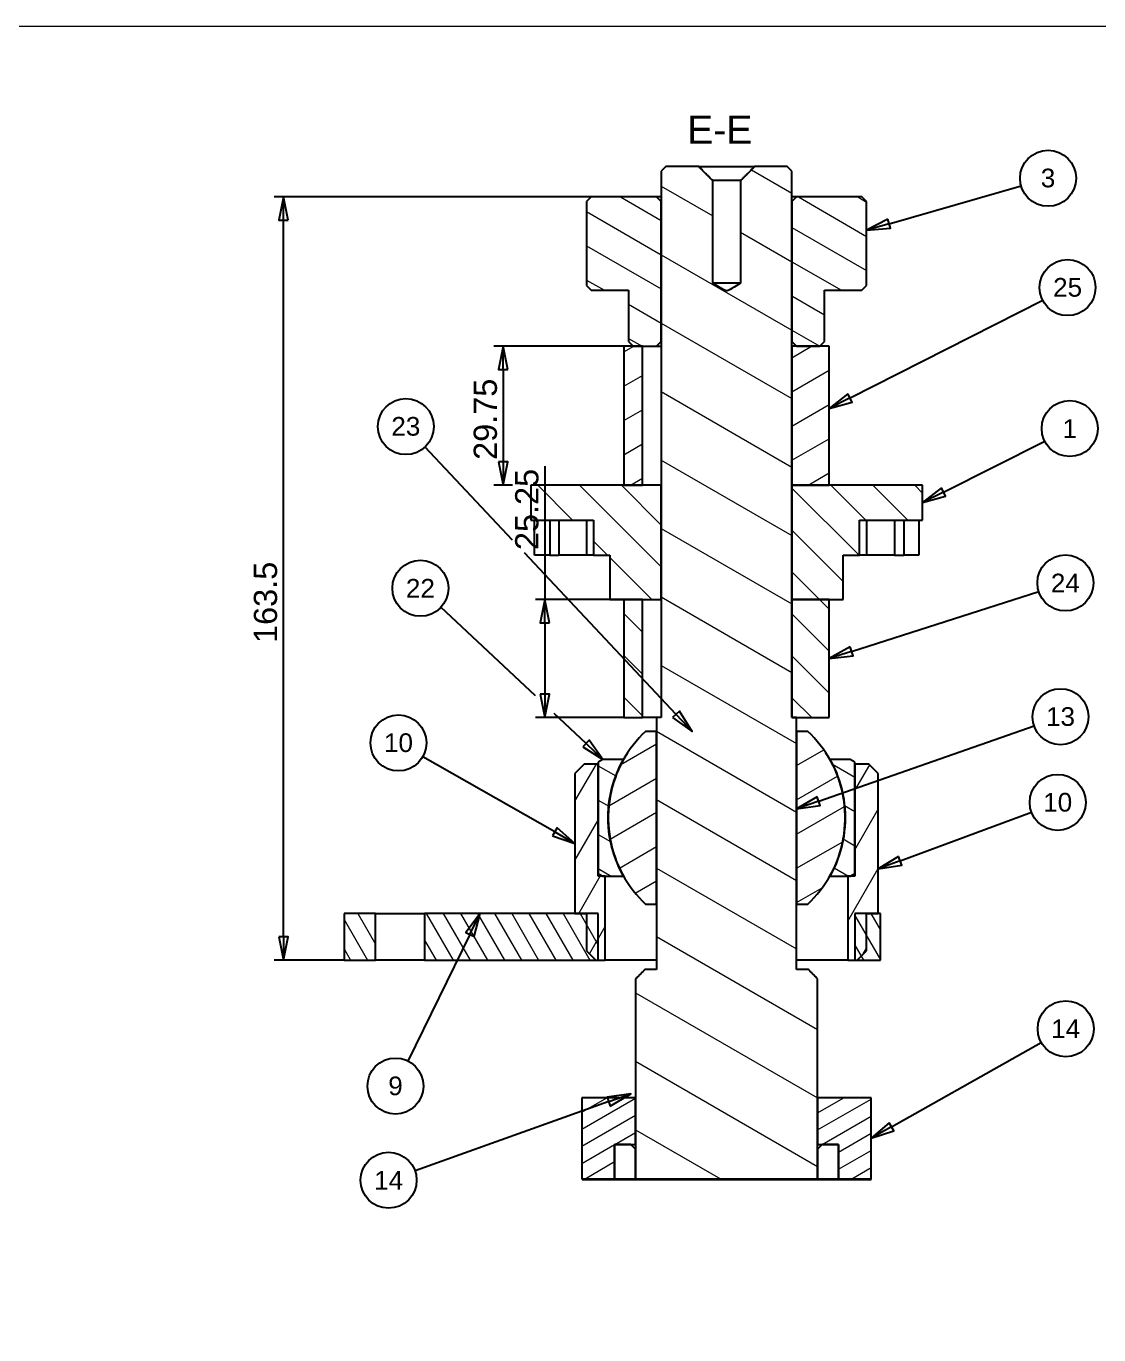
# Model space of a CAD drawing. Header units: millimetres. Extents: x 10 to 410, y 10 to 287.
# Drawn here: x 124.9 to 239.9, y 146.8 to 287 of the extents above; entities that cross this region are included whole.
import ezdxf

# ---------------------------------------------------------------- set-up
doc = ezdxf.new("R2010")
doc.units = ezdxf.units.MM
for name, color, linetype, lineweight in [('2dTransBorder', 7, 'Continuous', 25), ('Callouts', 7, 'Continuous', 25), ('Hatch', 7, 'Continuous', 25), ('Tangent Edges', 7, 'Continuous', 50), ('Visible Edges', 7, 'Continuous', 50)]:
    doc.layers.add(name, color=color, linetype=linetype, lineweight=lineweight)
doc.styles.add('Text Style28', font='')
doc.styles.add('Text Style30', font='')
doc.styles.add('Text Style6', font='')
doc.styles.get('Text Style28').set_extended_font_data('Arial')
doc.styles.get('Text Style30').set_extended_font_data('Arial')
doc.styles.get('Text Style6').set_extended_font_data('Arial')

msp = doc.modelspace()

# ---------------------------------------------------------------- linework, layer by layer
at = {"layer": '2dTransBorder', "lineweight": 0}
msp.add_lwpolyline([(410, 10), (10, 10), (10, 287), (410, 287)], close=True, dxfattribs=at)
at = {"layer": 'Callouts', "color": 150, "linetype": 'Continuous', "lineweight": 25}
for p, q in [((217.41, 265.84), (231.57, 269.89)), ((185.5, 268.71), (151.5, 268.71)), ((152.5, 268.71), (152, 266.21)), ((152.5, 266.21), (152.5, 268.71)), ((153, 266.21), (152.5, 268.71)), ((152, 266.21), (153, 266.21)), ((152.5, 189.46), (152.5, 266.21)), ((217.27, 266.32), (215, 265.16)), ((217.41, 265.84), (215, 265.16)), ((215, 265.16), (217.54, 265.36)), ((217.54, 265.36), (217.27, 266.32)), ((213.23, 247.18), (233.87, 257.65)), ((189, 252.71), (175.06, 252.71)), ((176.06, 252.71), (175.56, 250.21)), ((176.06, 250.21), (176.06, 252.71)), ((176.56, 250.21), (176.06, 252.71)), ((175.56, 250.21), (176.56, 250.21)), ((176.06, 250.21), (176.06, 240.33)), ((213, 247.63), (211, 246.05)), ((213.23, 247.18), (211, 246.05)), ((211, 246.05), (213.46, 246.74)), ((213.46, 246.74), (213, 247.63)), ((223.23, 237.08), (234.09, 242.56)), ((177.06, 231.93), (167.67, 241.93)), ((175.56, 240.33), (176.06, 237.83)), ((176.56, 240.33), (175.56, 240.33)), ((176.06, 240.33), (176.06, 237.83)), ((176.06, 237.83), (176.56, 240.33)), ((180.5, 239.88), (180.5, 225.58)), ((177.06, 237.83), (175.06, 237.83)), ((189, 237.83), (180.2, 237.83)), ((223.01, 237.53), (221, 235.96)), ((223.23, 237.08), (221, 235.96)), ((223.46, 236.64), (223.01, 237.53)), ((221, 235.96), (223.46, 236.64)), ((194.58, 213.28), (178.33, 230.58)), ((213.38, 220.03), (233.45, 226.44)), ((179.5, 215.25), (169.37, 224.75)), ((189, 225.58), (179.5, 225.58)), ((180.5, 225.58), (180, 223.08)), ((180.5, 223.08), (180.5, 225.58)), ((181, 223.08), (180.5, 225.58)), ((180, 223.08), (181, 223.08)), ((180.5, 223.08), (180.5, 215.46)), ((213.23, 220.51), (211, 219.27)), ((213.54, 219.55), (213.23, 220.51)), ((213.38, 220.03), (211, 219.27)), ((211, 219.27), (213.54, 219.55)), ((180, 215.46), (180.5, 212.96)), ((181, 215.46), (180, 215.46)), ((180.5, 215.46), (180.5, 212.96)), ((180.5, 212.96), (181, 215.46)), ((184.93, 210.17), (181.5, 213.38)), ((194.94, 213.62), (194.21, 212.94)), ((194.58, 213.28), (196.29, 211.46)), ((196.29, 211.46), (194.94, 213.62)), ((189, 212.96), (179.5, 212.96)), ((194.21, 212.94), (196.29, 211.46)), ((209.86, 203.99), (232.94, 212.04)), ((185.27, 210.53), (184.59, 209.8)), ((186.75, 208.46), (185.27, 210.53)), ((184.59, 209.8), (186.75, 208.46)), ((184.93, 210.17), (186.75, 208.46)), ((181.58, 200.69), (167.44, 208.74)), ((209.7, 204.46), (207.5, 203.17)), ((209.86, 203.99), (207.5, 203.17)), ((207.5, 203.17), (210.03, 203.52)), ((210.03, 203.52), (209.7, 204.46)), ((218.6, 197.59), (232.66, 202.81)), ((181.83, 201.13), (181.33, 200.26)), ((181.58, 200.69), (183.75, 199.46)), ((183.75, 199.46), (181.83, 201.13)), ((181.33, 200.26), (183.75, 199.46)), ((218.42, 198.06), (216.25, 196.72)), ((218.77, 197.12), (218.42, 198.06)), ((218.6, 197.59), (216.25, 196.72)), ((216.25, 196.72), (218.77, 197.12)), ((173.59, 191.96), (172.04, 189.93)), ((172.49, 189.71), (173.59, 191.96)), ((172.94, 189.49), (173.59, 191.96)), ((152, 189.46), (152.5, 186.96)), ((153, 189.46), (152, 189.46)), ((152.5, 189.46), (152.5, 186.96)), ((152.5, 186.96), (153, 189.46)), ((172.49, 189.71), (165.83, 176.15)), ((172.04, 189.93), (172.94, 189.49)), ((159, 186.96), (151.5, 186.96)), ((217.68, 169.1), (233.71, 178.13)), ((189.72, 172.64), (187.2, 172.27)), ((187.36, 171.8), (189.72, 172.64)), ((187.53, 171.33), (189.72, 172.64)), ((187.36, 171.8), (166.61, 164.39)), ((187.2, 172.27), (187.53, 171.33)), ((217.43, 169.54), (215.5, 167.87)), ((217.68, 169.1), (215.5, 167.87)), ((215.5, 167.87), (217.93, 168.67)), ((217.93, 168.67), (217.43, 169.54))]:
    msp.add_line(p, q, dxfattribs=at)
for points in [[(153, 266.21), (152.5, 268.71), (152, 266.21), (153, 266.21)], [(217.27, 266.32), (215, 265.16), (217.54, 265.36), (217.27, 266.32)], [(176.56, 250.21), (176.06, 252.71), (175.56, 250.21), (176.56, 250.21)], [(213, 247.63), (211, 246.05), (213.46, 246.74), (213, 247.63)], [(175.56, 240.33), (176.06, 237.83), (176.56, 240.33), (175.56, 240.33)], [(223.01, 237.53), (221, 235.96), (223.46, 236.64), (223.01, 237.53)], [(181, 223.08), (180.5, 225.58), (180, 223.08), (181, 223.08)], [(213.23, 220.51), (211, 219.27), (213.54, 219.55), (213.23, 220.51)], [(180, 215.46), (180.5, 212.96), (181, 215.46), (180, 215.46)], [(194.21, 212.94), (196.29, 211.46), (194.94, 213.62), (194.21, 212.94)], [(184.59, 209.8), (186.75, 208.46), (185.27, 210.53), (184.59, 209.8)], [(209.7, 204.46), (207.5, 203.17), (210.03, 203.52), (209.7, 204.46)], [(181.33, 200.26), (183.75, 199.46), (181.83, 201.13), (181.33, 200.26)], [(218.42, 198.06), (216.25, 196.72), (218.77, 197.12), (218.42, 198.06)], [(172.94, 189.49), (173.59, 191.96), (172.04, 189.93), (172.94, 189.49)], [(152, 189.46), (152.5, 186.96), (153, 189.46), (152, 189.46)], [(187.53, 171.33), (189.72, 172.64), (187.2, 172.27), (187.53, 171.33)], [(217.43, 169.54), (215.5, 167.87), (217.93, 168.67), (217.43, 169.54)]]:
    msp.add_lwpolyline(points, dxfattribs=at)
for centre in [(234.44, 270.71), (236.53, 259), (165.62, 244.11), (236.76, 243.9), (236.3, 227.36), (167.18, 226.79), (235.77, 213.03), (164.83, 210.22), (235.47, 203.85), (236.33, 179.6), (164.51, 173.47), (163.78, 163.38)]:
    msp.add_circle(centre, 3, dxfattribs=at)
at = {"layer": 'Callouts', "color": 150}
for points in [[(153, 266.21), (152.5, 268.71), (152, 266.21), (153, 266.21)], [(217.27, 266.32), (215, 265.16), (217.54, 265.36), (217.27, 266.32)], [(176.56, 250.21), (176.06, 252.71), (175.56, 250.21), (176.56, 250.21)], [(213, 247.63), (211, 246.05), (213.46, 246.74), (213, 247.63)], [(175.56, 240.33), (176.06, 237.83), (176.56, 240.33), (175.56, 240.33)], [(223.01, 237.53), (221, 235.96), (223.46, 236.64), (223.01, 237.53)], [(181, 223.08), (180.5, 225.58), (180, 223.08), (181, 223.08)], [(213.23, 220.51), (211, 219.27), (213.54, 219.55), (213.23, 220.51)], [(180, 215.46), (180.5, 212.96), (181, 215.46), (180, 215.46)], [(194.21, 212.94), (196.29, 211.46), (194.94, 213.62), (194.21, 212.94)], [(184.59, 209.8), (186.75, 208.46), (185.27, 210.53), (184.59, 209.8)], [(209.7, 204.46), (207.5, 203.17), (210.03, 203.52), (209.7, 204.46)], [(181.33, 200.26), (183.75, 199.46), (181.83, 201.13), (181.33, 200.26)], [(218.42, 198.06), (216.25, 196.72), (218.77, 197.12), (218.42, 198.06)], [(172.94, 189.49), (173.59, 191.96), (172.04, 189.93), (172.94, 189.49)], [(152, 189.46), (152.5, 186.96), (153, 189.46), (152, 189.46)], [(187.53, 171.33), (189.72, 172.64), (187.2, 172.27), (187.53, 171.33)], [(217.43, 169.54), (215.5, 167.87), (217.93, 168.67), (217.43, 169.54)]]:
    msp.add_solid(points, dxfattribs=at)
at = {"layer": 'Hatch', "color": 31, "linetype": 'Continuous', "lineweight": 9}
for p, q in [((202.65, 271.61), (207, 269.1)), ((193, 269.85), (198.51, 266.67)), ((188.64, 268.71), (193, 266.18)), ((207.69, 268.71), (215, 264.48)), ((214.04, 268.71), (215, 268.15)), ((185, 267.14), (193, 262.52)), ((201.49, 264.95), (207, 261.77)), ((207, 265.44), (215, 260.82)), ((185, 263.47), (193, 258.85)), ((193, 262.52), (207, 254.44)), ((207, 261.77), (212.31, 258.71)), ((185, 259.81), (186.91, 258.71)), ((207, 258.1), (210.5, 256.08)), ((189.5, 257.21), (193, 255.19)), ((193, 255.19), (207, 247.11)), ((207, 254.44), (210, 252.71)), ((189, 252.1), (190.05, 252.71)), ((189.5, 253.54), (190.95, 252.71)), ((207, 251.49), (209.1, 252.71)), ((189, 248.44), (191, 249.59)), ((207, 247.83), (211, 250.14)), ((193, 247.85), (207, 239.77)), ((189, 244.77), (191, 245.92)), ((207, 244.16), (211, 246.47)), ((207, 240.5), (211, 242.81)), ((189, 241.1), (191, 242.26)), ((193, 240.52), (207, 232.44)), ((189.69, 237.83), (191, 238.59)), ((208.74, 237.83), (211, 239.14)), ((179.75, 237.83), (183.5, 234.08)), ((184.24, 237.83), (193, 229.07)), ((188.73, 237.83), (193, 233.56)), ((207, 237.52), (214.19, 230.33)), ((211.18, 237.83), (214.93, 234.08)), ((215.67, 237.83), (219.42, 234.08)), ((220.16, 237.83), (221, 236.99)), ((179, 234.09), (179.01, 234.08)), ((193, 233.19), (207, 225.11)), ((207, 233.03), (212.5, 227.53)), ((185.75, 231.83), (187.25, 230.33)), ((187.5, 230.08), (192, 225.58)), ((207, 228.54), (209.96, 225.58)), ((193, 225.86), (207, 217.78)), ((187.5, 225.59), (187.51, 225.58)), ((209.96, 225.58), (211, 224.54)), ((189, 224.09), (191, 222.09)), ((207, 224.05), (211, 220.05)), ((189, 219.6), (191, 217.6)), ((207, 219.56), (211, 215.56)), ((193, 218.52), (207.5, 210.15)), ((189, 215.11), (191, 213.11)), ((207, 215.07), (209.11, 212.96)), ((192.5, 211.48), (207.5, 202.82)), ((207.5, 211.46), (207.5, 211.46)), ((188.66, 207.91), (192.5, 210.13)), ((207.5, 207.79), (210.42, 209.47)), ((183.75, 203.97), (186.06, 207.96)), ((186.25, 207.76), (188.12, 206.68)), ((211.33, 207.94), (213.75, 206.55)), ((213.75, 205.13), (215.34, 207.87)), ((187.38, 203.5), (192.5, 206.46)), ((207.5, 204.12), (211.89, 206.66)), ((186.25, 204.09), (187.37, 203.45)), ((192.5, 204.15), (207.5, 195.49)), ((207.5, 200.46), (212.64, 203.42)), ((212.63, 203.53), (213.75, 202.88)), ((183.75, 197.62), (186.25, 201.95)), ((187.52, 199.92), (192.5, 202.8)), ((213.75, 198.78), (216.25, 203.11)), ((186.25, 200.43), (187.56, 199.67)), ((188.51, 196.82), (192.5, 199.13)), ((207.5, 196.79), (212.44, 199.64)), ((212.5, 199.94), (213.75, 199.21)), ((186.25, 196.76), (187.64, 195.96)), ((192.5, 196.82), (207.5, 188.16)), ((211.51, 196.84), (213.04, 195.96)), ((213, 191.13), (216.25, 196.76)), ((184.15, 191.96), (186.46, 195.96)), ((190.2, 194.14), (192.5, 195.46)), ((207.5, 193.12), (210.24, 194.71)), ((159, 191.32), (161.52, 186.96)), ((160.47, 191.96), (162.38, 188.65)), ((162.3, 191.96), (162.38, 191.82)), ((167.8, 191.96), (170.69, 186.96)), ((169.64, 191.96), (172.52, 186.96)), ((171.47, 191.96), (174.36, 186.96)), ((173.3, 191.96), (176.19, 186.96)), ((175.13, 191.96), (178.02, 186.96)), ((176.97, 191.96), (179.85, 186.96)), ((178.8, 191.96), (181.69, 186.96)), ((180.63, 191.96), (183.52, 186.96)), ((182.47, 191.96), (185.35, 186.96)), ((184.3, 191.96), (186.25, 188.57)), ((186.13, 191.96), (186.25, 191.75)), ((213.75, 191.75), (216.5, 186.98)), ((215.46, 191.96), (216.5, 190.16)), ((185.32, 187.64), (187, 190.55)), ((192.5, 189.48), (209.75, 179.53)), ((159, 188.15), (159.69, 186.96)), ((167.62, 189.09), (168.86, 186.96)), ((213.75, 188.57), (214.68, 186.96)), ((214.61, 187.57), (215, 188.24)), ((190.25, 183.45), (209.75, 172.19)), ((190.25, 176.12), (209.75, 164.86)), ((184.5, 170.68), (187.15, 172.21)), ((184.5, 168.85), (190.25, 172.17)), ((209.75, 170.59), (212.55, 172.21)), ((209.75, 168.76), (215.5, 172.08)), ((184.5, 167.02), (190.25, 170.34)), ((210.24, 167.21), (215.5, 170.25)), ((188.01, 167.21), (190.25, 168.5)), ((190.25, 168.79), (199.34, 163.54)), ((212, 166.39), (215.5, 168.41)), ((184.5, 165.18), (188, 167.2)), ((212, 164.56), (215.5, 166.58)), ((184.84, 163.54), (188, 165.37)), ((213.41, 163.54), (215.5, 164.75))]:
    msp.add_line(p, q, dxfattribs=at)
at = {"layer": 'Tangent Edges', "color": 7, "linetype": 'Continuous', "lineweight": 25}
for p, q in [((179.41, 230.33), (179.41, 234.08)), ((181.04, 234.08), (181.04, 230.33)), ((182, 234.08), (182, 230.33)), ((185, 234.08), (185, 230.33)), ((215, 234.08), (215, 230.33)), ((218, 234.08), (218, 230.33)), ((218.97, 234.08), (218.97, 230.33)), ((220.6, 234.08), (220.6, 230.33)), ((181.04, 230.33), (182, 230.33)), ((185, 230.33), (182, 230.33)), ((185.75, 230.33), (185, 230.33)), ((215, 230.33), (214.25, 230.33)), ((218, 230.33), (215, 230.33)), ((218, 230.33), (218.97, 230.33)), ((220.6, 230.33), (218.97, 230.33))]:
    msp.add_line(p, q, dxfattribs=at).dxf.unprotected_set("ltscale", 0)
at = {"layer": 'Visible Edges', "color": 7, "linetype": 'Continuous', "lineweight": 25}
for p, q in [((193.5, 271.96), (193, 271.46)), ((197.01, 271.96), (193.5, 271.96)), ((197.01, 271.96), (203, 271.96)), ((206.5, 271.96), (203, 271.96)), ((207, 271.46), (206.5, 271.96)), ((193, 271.46), (193, 212.96)), ((207, 212.96), (207, 271.46)), ((201.49, 270.46), (198.51, 270.46)), ((198.51, 259.46), (198.51, 270.46)), ((201.49, 270.46), (201.49, 259.46)), ((185.5, 268.71), (185, 268.21)), ((185, 268.21), (185, 259.21)), ((192.5, 268.71), (185.5, 268.71)), ((193, 268.71), (192.5, 268.71)), ((193, 268.21), (192.5, 268.71)), ((193, 253.21), (193, 268.21)), ((207.5, 268.71), (207, 268.71)), ((207.5, 268.71), (207, 268.21)), ((207, 268.21), (207, 253.21)), ((214.5, 268.71), (207.5, 268.71)), ((215, 268.21), (214.5, 268.71)), ((215, 259.21), (215, 268.21)), ((201.49, 259.46), (198.51, 259.46)), ((185, 259.21), (185.5, 258.71)), ((185.5, 258.71), (189.5, 258.71)), ((189.5, 258.71), (189.5, 253.21)), ((210.5, 258.71), (214.5, 258.71)), ((210.5, 253.21), (210.5, 258.71)), ((214.5, 258.71), (215, 259.21)), ((189, 252.71), (189, 237.83)), ((191, 252.71), (189, 252.71)), ((189.5, 253.21), (190, 252.71)), ((190, 252.71), (192.5, 252.71)), ((191, 237.83), (191, 252.71)), ((192.5, 252.71), (193, 253.21)), ((192.5, 252.71), (193, 252.71)), ((207, 253.21), (207.5, 252.71)), ((207, 252.71), (207, 237.83)), ((211, 252.71), (207, 252.71)), ((207.5, 252.71), (210, 252.71)), ((210, 252.71), (210.5, 253.21)), ((211, 237.83), (211, 252.71)), ((179, 237.83), (179, 234.08)), ((193, 237.83), (179, 237.83)), ((189, 237.83), (191, 237.83)), ((193, 225.58), (193, 237.83)), ((207, 237.83), (211, 237.83)), ((207, 237.83), (207, 225.58)), ((221, 237.83), (207, 237.83)), ((221, 234.08), (221, 237.83)), ((179, 234.08), (185.75, 234.08)), ((185.75, 234.08), (185.75, 230.33)), ((214.25, 234.08), (221, 234.08)), ((214.25, 230.33), (214.25, 234.08)), ((181.04, 230.33), (179.41, 230.33)), ((185.75, 230.33), (187.5, 230.33)), ((187.5, 230.33), (187.5, 225.58)), ((212.5, 230.33), (214.25, 230.33)), ((212.5, 225.58), (212.5, 230.33)), ((187.5, 225.58), (193, 225.58)), ((189, 225.58), (189, 212.96)), ((191, 225.58), (189, 225.58)), ((191, 212.96), (191, 225.58)), ((207, 225.58), (207, 212.96)), ((211, 225.58), (207, 225.58)), ((207, 225.58), (212.5, 225.58)), ((211, 212.96), (211, 225.58)), ((189, 212.96), (191, 212.96)), ((192.5, 212.96), (191, 212.96)), ((192.5, 212.96), (192.5, 185.96)), ((193, 212.96), (192.5, 212.96)), ((207, 212.96), (211, 212.96)), ((207.5, 212.96), (207, 212.96)), ((207.5, 185.96), (207.5, 212.96)), ((192.5, 211.46), (191.3, 211.46)), ((192.5, 192.96), (192.5, 211.46)), ((207.5, 211.46), (207.5, 192.96)), ((208.7, 211.46), (207.5, 211.46)), ((184.75, 207.96), (183.75, 206.96)), ((186.25, 207.96), (184.75, 207.96)), ((186.75, 208.46), (186.25, 208.17)), ((186.25, 208.17), (186.25, 196.25)), ((186.25, 195.96), (186.25, 207.96)), ((188.95, 208.46), (186.75, 208.46)), ((213.25, 208.46), (211.06, 208.46)), ((213.75, 208.17), (213.25, 208.46)), ((213.75, 196.25), (213.75, 208.17)), ((213.75, 207.96), (213.75, 195.96)), ((215.25, 207.96), (213.75, 207.96)), ((216.25, 206.96), (215.25, 207.96)), ((183.75, 206.96), (183.75, 191.96)), ((216.25, 191.96), (216.25, 206.96)), ((186.25, 196.25), (186.75, 195.96)), ((187, 195.96), (186.25, 195.96)), ((186.75, 195.96), (188.95, 195.96)), ((187, 186.96), (187, 195.96)), ((211.06, 195.96), (213.25, 195.96)), ((213, 195.96), (213, 186.96)), ((213.75, 195.96), (213, 195.96)), ((213.25, 195.96), (213.75, 196.25)), ((191.3, 192.96), (192.5, 192.96)), ((207.5, 192.96), (208.7, 192.96)), ((162.38, 191.96), (159, 191.96)), ((159, 191.96), (159, 186.96)), ((162.38, 191.96), (167.62, 191.96)), ((162.38, 186.96), (162.38, 191.96)), ((186.25, 191.96), (167.62, 191.96)), ((167.62, 191.96), (167.62, 186.96)), ((183.75, 191.96), (185, 191.96)), ((185, 191.96), (185, 187.96)), ((186.25, 186.96), (186.25, 191.96)), ((213.75, 191.96), (213.75, 186.96)), ((216.5, 191.96), (213.75, 191.96)), ((215, 191.96), (216.25, 191.96)), ((215, 187.96), (215, 191.96)), ((216.5, 186.96), (216.5, 191.96)), ((185, 187.96), (186, 186.96)), ((214, 186.96), (215, 187.96)), ((159, 186.96), (162.38, 186.96)), ((167.62, 186.96), (162.38, 186.96)), ((167.62, 186.96), (186.25, 186.96)), ((186, 186.96), (187, 186.96)), ((192.5, 186.96), (187, 186.96)), ((213, 186.96), (207.5, 186.96)), ((213, 186.96), (214, 186.96)), ((213.75, 186.96), (216.5, 186.96)), ((192.5, 185.96), (191.25, 185.96)), ((208.75, 185.96), (207.5, 185.96)), ((190.25, 184.96), (190.25, 163.54)), ((209.75, 163.54), (209.75, 184.96)), ((184.5, 172.21), (184.5, 163.54)), ((190.25, 172.21), (184.5, 172.21)), ((190.25, 167.21), (190.25, 172.21)), ((209.75, 172.21), (209.75, 167.21)), ((215.5, 172.21), (209.75, 172.21)), ((215.5, 163.54), (215.5, 172.21)), ((188, 167.21), (190.25, 167.21)), ((188, 163.54), (188, 167.21)), ((188, 167.21), (188, 163.54)), ((189.75, 167.21), (188, 167.21)), ((190.25, 166.71), (189.75, 167.21)), ((209.75, 167.21), (212, 167.21)), ((210.25, 167.21), (209.75, 166.71)), ((212, 167.21), (210.25, 167.21)), ((212, 167.21), (212, 163.54)), ((212, 163.54), (212, 167.21)), ((190.25, 163.54), (190.25, 166.71)), ((209.75, 166.71), (209.75, 163.54)), ((184.5, 163.54), (188, 163.54)), ((184.51, 163.45), (188.01, 163.45)), ((188, 163.54), (190.25, 163.54)), ((188.01, 163.45), (190.26, 163.45)), ((190.25, 163.54), (209.75, 163.54)), ((190.26, 163.45), (209.75, 163.45)), ((209.75, 163.54), (212, 163.54)), ((209.75, 163.45), (212, 163.45)), ((212, 163.54), (215.5, 163.54)), ((212, 163.45), (215.5, 163.45))]:
    msp.add_line(p, q, dxfattribs=at).dxf.unprotected_set("ltscale", 0)
for points in [[(198.51, 270.46), (198.47, 270.5), (198.42, 270.55), (198.37, 270.59), (198.32, 270.64), (198.27, 270.69), (198.22, 270.74), (198.17, 270.8), (198.12, 270.85), (198.06, 270.9), (198.01, 270.96), (197.95, 271.02), (197.89, 271.08), (197.83, 271.14), (197.76, 271.2), (197.7, 271.27), (197.63, 271.34), (197.56, 271.4), (197.49, 271.48), (197.41, 271.55), (197.34, 271.63), (197.26, 271.7), (197.18, 271.79), (197.09, 271.87), (197.01, 271.96)], [(203, 271.96), (202.91, 271.87), (202.83, 271.79), (202.75, 271.7), (202.67, 271.63), (202.59, 271.55), (202.52, 271.48), (202.44, 271.4), (202.38, 271.34), (202.31, 271.27), (202.24, 271.2), (202.18, 271.14), (202.12, 271.08), (202.06, 271.02), (202, 270.96), (201.94, 270.9), (201.89, 270.85), (201.83, 270.8), (201.78, 270.74), (201.73, 270.69), (201.68, 270.64), (201.63, 270.59), (201.59, 270.55), (201.54, 270.5), (201.49, 270.46)], [(201.49, 259.46), (200.82, 259.05), (200.54, 258.89), (200.39, 258.81), (200.3, 258.76), (200.23, 258.72), (200.18, 258.7), (200.14, 258.68), (200.11, 258.67), (200.08, 258.66), (200.05, 258.66), (200.03, 258.65), (200, 258.65), (199.98, 258.65), (199.95, 258.66), (199.93, 258.66), (199.9, 258.67), (199.87, 258.68), (199.82, 258.7), (199.77, 258.72), (199.71, 258.76), (199.61, 258.81), (199.46, 258.89), (199.19, 259.05), (198.51, 259.46)], [(191.3, 211.46), (190.96, 211.12), (190.62, 210.77), (190.29, 210.39), (189.97, 209.99), (189.66, 209.58), (189.37, 209.15), (189.09, 208.71), (188.84, 208.26), (188.61, 207.81), (188.4, 207.36), (188.21, 206.91), (188.04, 206.45), (187.88, 205.98), (187.73, 205.48), (187.61, 204.98), (187.51, 204.47), (187.43, 203.96), (187.37, 203.45), (187.33, 202.94), (187.31, 202.45), (187.31, 201.97), (187.33, 201.47), (187.37, 200.97), (187.43, 200.46), (187.51, 199.95), (187.61, 199.44), (187.73, 198.93), (187.88, 198.44), (188.04, 197.96), (188.21, 197.5), (188.4, 197.06), (188.61, 196.61), (188.84, 196.16), (189.09, 195.71), (189.37, 195.27), (189.66, 194.84), (189.97, 194.42), (190.29, 194.03), (190.62, 193.65), (190.96, 193.3), (191.3, 192.96)], [(208.7, 192.96), (209.05, 193.3), (209.38, 193.65), (209.71, 194.03), (210.03, 194.42), (210.34, 194.84), (210.64, 195.27), (210.91, 195.71), (211.17, 196.16), (211.4, 196.61), (211.61, 197.06), (211.8, 197.5), (211.97, 197.96), (212.13, 198.44), (212.27, 198.93), (212.4, 199.44), (212.5, 199.95), (212.58, 200.46), (212.64, 200.97), (212.68, 201.47), (212.7, 201.97), (212.7, 202.45), (212.68, 202.94), (212.64, 203.45), (212.58, 203.96), (212.5, 204.47), (212.4, 204.98), (212.27, 205.48), (212.13, 205.98), (211.97, 206.45), (211.8, 206.91), (211.61, 207.36), (211.4, 207.81), (211.17, 208.26), (210.91, 208.71), (210.64, 209.15), (210.34, 209.58), (210.03, 209.99), (209.71, 210.39), (209.38, 210.77), (209.05, 211.12), (208.7, 211.46)], [(188.95, 195.96), (188.71, 196.41), (188.49, 196.86), (188.29, 197.3), (188.11, 197.75), (187.95, 198.22), (187.8, 198.7), (187.67, 199.2), (187.55, 199.7), (187.46, 200.21), (187.39, 200.72), (187.34, 201.23), (187.31, 201.72), (187.3, 202.21), (187.31, 202.69), (187.34, 203.19), (187.39, 203.69), (187.46, 204.2), (187.55, 204.71), (187.67, 205.22), (187.8, 205.72), (187.95, 206.2), (188.11, 206.67), (188.29, 207.11), (188.49, 207.56), (188.71, 208.01), (188.95, 208.46)], [(211.06, 208.46), (211.3, 208.01), (211.52, 207.56), (211.72, 207.11), (211.89, 206.67), (212.06, 206.2), (212.21, 205.72), (212.34, 205.22), (212.45, 204.71), (212.54, 204.2), (212.61, 203.69), (212.66, 203.19), (212.69, 202.69), (212.7, 202.21), (212.69, 201.72), (212.66, 201.23), (212.61, 200.72), (212.54, 200.21), (212.45, 199.7), (212.34, 199.2), (212.21, 198.7), (212.06, 198.22), (211.89, 197.75), (211.72, 197.3), (211.52, 196.86), (211.3, 196.41), (211.06, 195.96)], [(191.25, 185.96), (191.21, 185.92), (191.17, 185.88), (191.13, 185.84), (191.09, 185.8), (191.05, 185.76), (191.01, 185.72), (190.97, 185.68), (190.93, 185.64), (190.89, 185.59), (190.85, 185.55), (190.81, 185.51), (190.77, 185.47), (190.73, 185.43), (190.68, 185.39), (190.64, 185.35), (190.6, 185.3), (190.56, 185.26), (190.51, 185.22), (190.47, 185.17), (190.43, 185.13), (190.39, 185.09), (190.34, 185.04), (190.3, 185), (190.25, 184.96)], [(209.75, 184.96), (209.71, 185), (209.66, 185.04), (209.62, 185.09), (209.58, 185.13), (209.53, 185.17), (209.49, 185.22), (209.45, 185.26), (209.41, 185.3), (209.36, 185.35), (209.32, 185.39), (209.28, 185.43), (209.24, 185.47), (209.2, 185.51), (209.15, 185.55), (209.11, 185.59), (209.07, 185.64), (209.03, 185.68), (208.99, 185.72), (208.95, 185.76), (208.91, 185.8), (208.87, 185.84), (208.83, 185.88), (208.79, 185.92), (208.75, 185.96)]]:
    msp.add_lwpolyline(points, dxfattribs=at).dxf.unprotected_set("ltscale", 0)
for major_axis, start_param, end_param in [((-15.5, 0), 0.010172, 0.023537), ((-12, 0), 0.01314, 0.030404), ((12, 0), 3.154732, 3.171996), ((9.75, 0), 3.157765, 3.179016), ((-9.75, 0), 0.016172, 0.037423), ((9.75, 0), 6.245762, 6.267013), ((-9.75, 0), 3.10417, 3.125421), ((-12, 0), 3.111189, 3.128453), ((12, 0), 6.252782, 6.270046), ((-15.5, 0), 3.118056, 3.13142)]:
    msp.add_ellipse((200, 163.61), major_axis=major_axis, ratio=0.428603, start_param=start_param, end_param=end_param, dxfattribs=at).dxf.unprotected_set("ltscale", 0)

# ---------------------------------------------------------------- texts
at = {"layer": 'Callouts', "color": 150, "linetype": 'Continuous', "lineweight": 50, "insert": (195.77, 274.41), "char_height": 3, "attachment_point": 7, "style": 'Text Style30'}
msp.add_mtext('E-E ', dxfattribs=at)
at = {"layer": 'Callouts', "color": 150, "linetype": 'Continuous', "lineweight": 25, "char_height": 2, "attachment_point": 7, "style": 'Text Style28'}
for s, insert in [('3', (233.66, 269.71)), ('25', (234.98, 258)), ('23', (164.07, 243.11)), ('1', (235.99, 242.9)), ('22', (165.63, 225.79)), ('24', (234.74, 226.35)), ('13', (234.22, 212.02)), ('10', (163.28, 209.22)), ('10', (233.92, 202.84)), ('14', (234.77, 178.6)), ('9', (163.74, 172.46)), ('14', (162.23, 162.37))]:
    msp.add_mtext(s, dxfattribs=dict(at, insert=insert))
at = {"layer": 'Callouts', "color": 150, "linetype": 'Continuous', "lineweight": 25, "char_height": 2.489, "attachment_point": 7, "rotation": 90, "style": 'Text Style6'}
for s, insert in [('29.75', (175.42, 240.54)), ('25.25', (179.86, 230.88)), ('163.5', (151.86, 220.93))]:
    msp.add_mtext(s, dxfattribs=dict(at, insert=insert))

doc.saveas('drawing.dxf')
